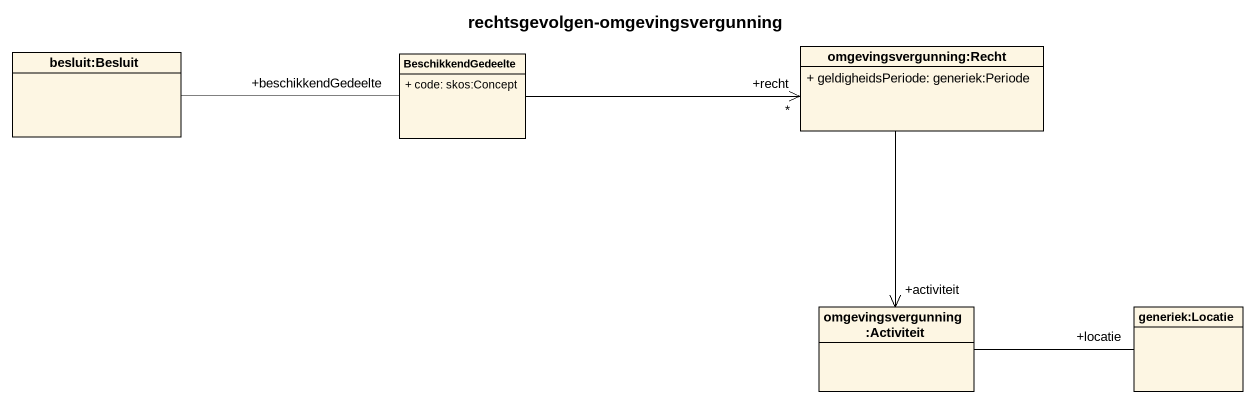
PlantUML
@startuml
title rechtsgevolgen-omgevingsvergunning
hide circle
hide empty members
skinparam classAttributeIconSize 0
class "besluit:Besluit" as besluit_Besluit
class BeschikkendGedeelte {
  + code: skos:Concept
}
class "omgevingsvergunning:Recht" as omgevingsvergunning_Recht {
  + geldigheidsPeriode: generiek:Periode
}
class "omgevingsvergunning:Activiteit" as omgevingsvergunning
class "generiek:Locatie" as generiek_Locatie
besluit_Besluit -right- "+beschikkendGedeelte" BeschikkendGedeelte
BeschikkendGedeelte -right-> "+recht\n*" omgevingsvergunning_Recht
omgevingsvergunning_Recht --> "+activiteit" omgevingsvergunning
omgevingsvergunning -right- "+locatie" generiek_Locatie
@enduml
